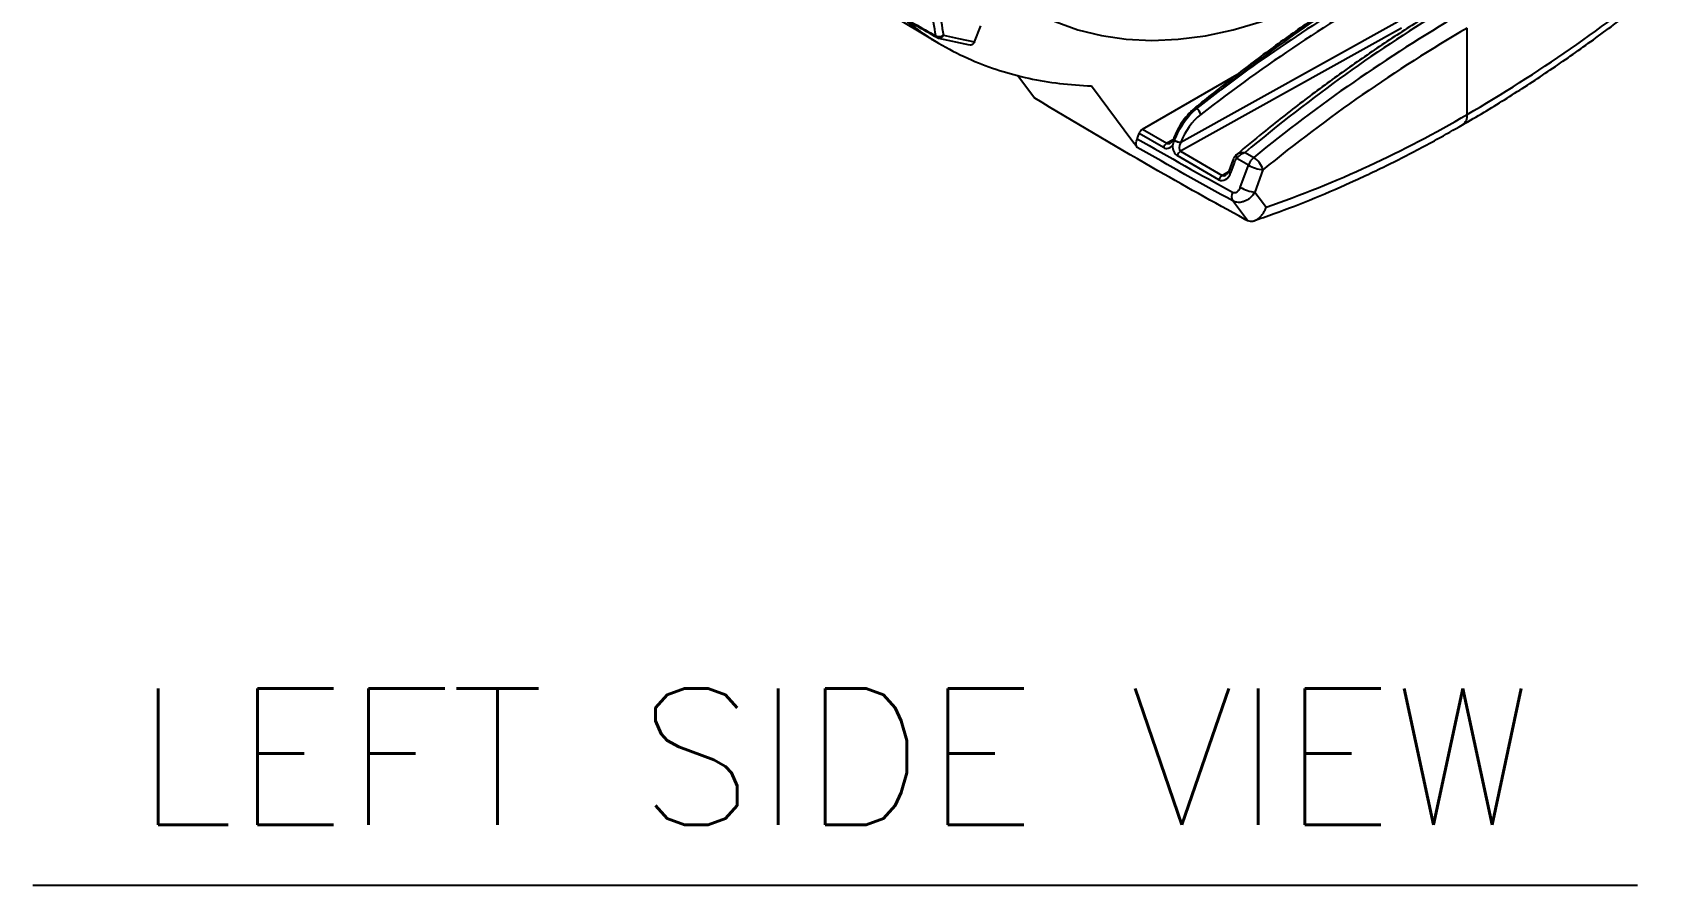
# Model space of a CAD drawing. Extents: x 9.3 to 87.2, y 1.1 to 68.8.
# Drawn here: x 10.85 to 19.85, y 43.77 to 48.45 of the extents above; entities that cross this region are included whole.
import ezdxf
from ezdxf.enums import TextEntityAlignment as Align

# ---------------------------------------------------------------- set-up
doc = ezdxf.new("R2010")
doc.units = 0
doc.header["$MEASUREMENT"] = 0
doc.layers.add('OBJECT', color=7, linetype='CONTINUOUS')
doc.styles.get("Standard").update_dxf_attribs({"font": 'SIMPLEX'})

msp = doc.modelspace()

# ---------------------------------------------------------------- linework, layer by layer
at = {"layer": 'OBJECT'}
for p, q in [((15.5453, 48.5665), (15.8246, 48.3987)), ((16.0271, 48.4028), (16.0624, 48.4908)), ((17.1608, 47.8511), (18.3521, 48.5152)), ((15.8299, 48.4226), (16.0006, 48.3856)), ((18.3734, 48.4785), (17.1594, 47.8017)), ((18.734, 48.0038), (18.734, 48.4785)), ((16.2627, 48.2197), (16.3591, 48.0931)), ((16.9497, 47.9228), (17.4704, 48.2234)), ((16.6706, 48.1606), (16.897, 47.8562)), ((16.897, 47.8562), (16.904, 47.8468)), ((16.9206, 47.8705), (16.931, 47.899)), ((17.0649, 47.8216), (16.931, 47.899)), ((16.9497, 47.9228), (17.0837, 47.8454)), ((17.0837, 47.8454), (17.119, 47.8666)), ((17.12, 47.8688), (17.1197, 47.868)), ((16.9217, 47.8229), (16.904, 47.8468)), ((17.3697, 47.6457), (17.1407, 47.7779)), ((17.1594, 47.8017), (17.3884, 47.6695)), ((17.5133, 47.7949), (17.5609, 47.7675)), ((17.3884, 47.6695), (17.4238, 47.6906)), ((17.4458, 47.752), (17.4248, 47.6928)), ((17.4554, 47.7426), (17.4343, 47.6835)), ((17.5319, 47.7257), (17.4682, 47.7625)), ((17.4874, 47.6035), (17.5319, 47.7257)), ((17.6118, 47.6999), (17.5673, 47.5776))]:
    msp.add_line(p, q, dxfattribs=at)
at = {"layer": 'OBJECT', "color": 1}
msp.add_line((10.8538, 43.7705), (19.6692, 43.7705), dxfattribs=at)
at = {"layer": 'OBJECT', "flags": 128}
for points in [[(16.1569, 48.7078), (16.2422, 48.6413), (16.3527, 48.5715), (16.4702, 48.5139), (16.5943, 48.4689), (16.7245, 48.4367), (16.8602, 48.4172), (17.001, 48.4107), (17.1463, 48.4172), (17.2954, 48.4365), (17.448, 48.4687), (17.6032, 48.5136), (17.7606, 48.5711), (17.9194, 48.6409), (18.0792, 48.7227)], [(15.8574, 48.4396), (15.9392, 48.4219), (16.0271, 48.4028)], [(17.1254, 47.861), (17.1229, 47.863), (17.121, 47.8648), (17.12, 47.8664), (17.1197, 47.8678), (17.1198, 47.8683)], [(17.1257, 47.8618), (17.1232, 47.8638), (17.1213, 47.8655), (17.1202, 47.8671), (17.1199, 47.8684), (17.12, 47.8688)], [(17.4343, 47.6835), (17.4305, 47.6858), (17.4276, 47.688), (17.4257, 47.69), (17.4247, 47.6917), (17.4248, 47.6928)], [(17.4554, 47.7426), (17.4516, 47.7449), (17.4487, 47.7471), (17.4467, 47.7491), (17.4458, 47.7508), (17.4458, 47.7519)], [(17.5271, 47.4212), (17.4549, 47.5171), (17.446, 47.529)], [(17.5673, 47.5776), (17.6086, 47.5227), (17.63, 47.4943)]]:
    msp.add_lwpolyline(points, dxfattribs=at)
at = {"layer": 'OBJECT'}
for centre, radius, start, end in [((14.4408, 55.3774), 8.5324, 300.20934, 309.23839), ((23.0626, 41.0455), 8.6864, 120.2121, 129.29904), ((15.8328, 48.4709), 0.0398, 244.06327, 308.23511), ((15.8283, 48.4368), 0.0129, 187.45546, 238.60023), ((15.8362, 48.4519), 0.03, 240.61821, 257.75149), ((15.8329, 48.4485), 0.0261, 263.32736, 340.18892), ((23.0722, 41.0283), 8.6213, 120.21209, 129.29903), ((17.2412, 48.0268), 0.0116, 55.51604, 122.30745), ((17.2143, 47.9891), 0.0579, 14.52038, 54.65309), ((15.5403, 53.4729), 6.3333, 289.26615, 300.28297), ((18.6744, 47.9963), 0.0601, 304.12244, 7.17541), ((16.9747, 47.8838), 0.0463, 122.70401, 160.91207), ((17.1717, 47.9524), 0.1024, 243.16081, 263.70853), ((17.1723, 47.9508), 0.1004, 242.36067, 263.38388), ((17.1087, 47.8065), 0.0463, 122.70401, 160.91207), ((17.1844, 47.7628), 0.0463, 122.70401, 160.91207), ((17.4832, 47.774), 0.0189, 145.50362, 217.71428), ((17.6242, 47.6926), 0.098, 130.20527, 160.24139), ((17.5016, 47.6698), 0.1142, 15.24024, 58.72297), ((17.6333, 47.9025), 0.2038, 240.16981, 263.94623), ((17.4134, 47.6306), 0.0463, 122.70401, 160.91207), ((17.5888, 47.7803), 0.2038, 240.17033, 263.94571), ((17.4929, 47.5549), 0.0536, 155.52184, 208.87224)]:
    msp.add_arc(centre, radius, start, end, dxfattribs=at)
for centre, major_axis, ratio, start_param, end_param in [((18.2984, 42.2466), (3.897, 6.9874), 0.567257, 0.77692, 0.942978), ((18.3309, 42.2279), (4.1057, 6.8668), 0.587332, 0.794319, 0.960376), ((18.3518, 42.2154), (4.0907, 6.8408), 0.587369, 0.794288, 0.984084), ((18.6244, 42.0585), (3.8974, 6.9871), 0.567295, 0.776951, 0.978182), ((17.3002, 47.8438), (0.1129, 0.1888), 0.587369, 0.984084, 1.872387), ((17.0871, 47.8839), (0.0101, 0.0665), 0.703512, 2.873358, 3.987619), ((17.1058, 47.8832), (0.022, 0.0378), 0.554981, 3.13531, 3.93995), ((17.1636, 47.8397), (0.0116, 0.066), 0.71005, 1.773925, 2.888186), ((17.1823, 47.839), (0.0237, 0.0368), 0.563555, 1.619646, 3.177278), ((17.3919, 47.7079), (0.0101, 0.0665), 0.703512, 2.873358, 4.444154), ((17.4106, 47.7073), (0.022, 0.0378), 0.554981, 3.13531, 3.938944)]:
    msp.add_ellipse(centre, major_axis=major_axis, ratio=ratio, start_param=start_param, end_param=end_param, dxfattribs=at)
for points, knots in [([(12.6956, 50.2262), (12.8536, 50.1341), (13.4118, 49.809), (14.3764, 49.2496), (15.2567, 48.7496), (15.7363, 48.4796), (15.8154, 48.4351)], [0, 0, 0, 0, 0.152297, 0.538027, 0.92377, 1, 1, 1, 1]), ([(15.8244, 48.4246), (15.7455, 48.4691), (15.2668, 48.739), (14.3884, 49.2382), (13.5536, 49.7256), (13.1239, 49.9748), (13.0938, 49.9923)], [0, 0, 0, 0, 0.086934, 0.526919, 0.966805, 1, 1, 1, 1]), ([(18.2833, 48.7803), (18.2469, 48.7583), (18.1373, 48.6922), (17.9547, 48.5742), (17.7359, 48.4232), (17.518, 48.2624), (17.3512, 48.1317), (17.2572, 48.0547), (17.235, 48.0366)], [0, 0, 0, 0, 0.103437, 0.31154, 0.519646, 0.727745, 0.935836, 1, 1, 1, 1]), ([(18.7081, 47.9466), (18.7475, 47.9696), (18.8618, 48.0364), (19.0506, 48.1547), (19.2741, 48.3044), (19.4965, 48.464), (19.6882, 48.6099), (19.8053, 48.7045), (19.8493, 48.7399)], [0, 0, 0, 0, 0.102807, 0.297862, 0.492901, 0.687918, 0.882909, 1, 1, 1, 1]), ([(18.6012, 48.5978), (18.5626, 48.5745), (18.4507, 48.507), (18.2656, 48.3875), (18.0465, 48.2363), (17.8283, 48.0752), (17.6353, 47.9243), (17.5157, 47.8245), (17.4678, 47.7845)], [0, 0, 0, 0, 0.101385, 0.293926, 0.486462, 0.678987, 0.871496, 1, 1, 1, 1]), ([(15.6425, 48.5273), (15.6611, 48.5117), (15.726, 48.4575), (15.8485, 48.3819), (16.0039, 48.3032), (16.1633, 48.2436), (16.3249, 48.2004), (16.4936, 48.171), (16.6116, 48.1641), (16.6706, 48.1606)], [0, 0, 0, 0, 0.066328, 0.231261, 0.396862, 0.546629, 0.696395, 0.848198, 1, 1, 1, 1]), ([(16.0271, 48.4028), (16.0257, 48.3998), (16.0227, 48.3939), (16.0158, 48.3879), (16.0081, 48.3847), (16.0031, 48.3853), (16.0007, 48.3856)], [0, 0, 0, 0, 0.256505, 0.513017, 0.769308, 1, 1, 1, 1]), ([(17.235, 48.0366), (17.2282, 48.0306), (17.2085, 48.0135), (17.1785, 47.9789), (17.1483, 47.933), (17.1299, 47.8953), (17.1219, 47.874), (17.12, 47.8688)], [0, 0, 0, 0, 0.140722, 0.405686, 0.669955, 0.920503, 1, 1, 1, 1]), ([(17.1257, 47.8618), (17.132, 47.8788), (17.1394, 47.8956), (17.1566, 47.9285), (17.1662, 47.9442), (17.1871, 47.9741), (17.1986, 47.9885), (17.2225, 48.0143), (17.2349, 48.026), (17.2478, 48.0363)], [0, 0, 0, 0, 0.25, 0.25, 0.5, 0.5, 0.75, 0.75, 1, 1, 1, 1]), ([(17.5569, 47.4185), (17.5958, 47.4319), (17.7084, 47.4708), (17.8958, 47.5437), (18.1192, 47.6403), (18.3433, 47.748), (18.5398, 47.8508), (18.6613, 47.92), (18.7081, 47.9466)], [0, 0, 0, 0, 0.102451, 0.296476, 0.490539, 0.684645, 0.878773, 1, 1, 1, 1]), ([(16.9217, 47.8229), (16.9199, 47.8254), (16.9184, 47.8285), (16.9163, 47.8354), (16.9158, 47.8392), (16.9156, 47.8475), (16.9159, 47.8519), (16.9176, 47.8611), (16.9189, 47.8658), (16.9206, 47.8705)], [0, 0, 0, 0, 0.25, 0.25, 0.5, 0.5, 0.75, 0.75, 1, 1, 1, 1]), ([(17.1198, 47.8682), (17.1185, 47.8652), (17.1156, 47.8583), (17.1098, 47.851), (17.1067, 47.8491), (17.1055, 47.8484)], [0, 0, 0, 0, 0.326467, 0.737284, 1, 1, 1, 1]), ([(17.4648, 47.7814), (17.4619, 47.7786), (17.4523, 47.7693), (17.4475, 47.7561), (17.4442, 47.7469)], [0, 0, 0, 0, 0.300369, 1, 1, 1, 1]), ([(17.4676, 47.7847), (17.4728, 47.7891), (17.4796, 47.7921), (17.4914, 47.7947), (17.4955, 47.7953), (17.5042, 47.7956), (17.5088, 47.7954), (17.5133, 47.7949)], [0, 0, 0, 0, 0.5, 0.5, 0.75, 0.75, 1, 1, 1, 1]), ([(17.4682, 47.7625), (17.4734, 47.7697), (17.48, 47.7762), (17.4917, 47.7845), (17.4958, 47.787), (17.5043, 47.7915), (17.5089, 47.7934), (17.5133, 47.7949)], [0, 0, 0, 0, 0.5, 0.5, 0.75, 0.75, 1, 1, 1, 1]), ([(17.4248, 47.6928), (17.4235, 47.6898), (17.4206, 47.6828), (17.4148, 47.6752), (17.4116, 47.6732), (17.4103, 47.6724)], [0, 0, 0, 0, 0.3208205, 0.7264867, 1, 1, 1, 1]), ([(17.4682, 47.7625), (17.4654, 47.76), (17.4629, 47.757), (17.4586, 47.7503), (17.4568, 47.7466), (17.4554, 47.7426)], [0, 0, 0, 0, 0.5, 0.5, 1, 1, 1, 1]), ([(17.4441, 47.5771), (17.4482, 47.5748), (17.4526, 47.574), (17.4614, 47.5748), (17.4657, 47.5765), (17.4735, 47.5817), (17.4771, 47.5853), (17.4831, 47.5935), (17.4855, 47.5983), (17.4874, 47.6035)], [0, 0, 0, 0, 0.25, 0.25, 0.5, 0.5, 0.75, 0.75, 1, 1, 1, 1]), ([(17.5673, 47.5776), (17.5607, 47.5662), (17.5523, 47.5558), (17.538, 47.543), (17.5329, 47.5391), (17.5224, 47.5324), (17.5169, 47.5296), (17.5058, 47.525), (17.5, 47.5233), (17.4886, 47.5211), (17.4829, 47.5206), (17.4717, 47.5208), (17.4663, 47.5216), (17.4558, 47.5244), (17.4507, 47.5264), (17.446, 47.529)], [0, 0, 0, 0, 0.25, 0.25, 0.375, 0.375, 0.5, 0.5, 0.625, 0.625, 0.75, 0.75, 0.875, 0.875, 1, 1, 1, 1]), ([(17.5271, 47.4212), (17.5314, 47.4194), (17.5359, 47.4183), (17.5454, 47.4175), (17.5504, 47.4177), (17.5605, 47.4196), (17.5655, 47.4212), (17.5755, 47.4256), (17.5804, 47.4285), (17.59, 47.4353), (17.5945, 47.4392), (17.6033, 47.4481), (17.6074, 47.453), (17.615, 47.4636), (17.6185, 47.4692), (17.6248, 47.4813), (17.6276, 47.4878), (17.63, 47.4943)], [0, 0, 0, 0, 0.125, 0.125, 0.25, 0.25, 0.375, 0.375, 0.5, 0.5, 0.625, 0.625, 0.75, 0.75, 0.875, 0.875, 1, 1, 1, 1])]:
    msp.add_open_spline(points, degree=3, knots=knots, dxfattribs=at)
for points in [[(15.8154, 48.4351), (15.7964, 48.5347), (15.78, 48.6363), (15.766, 48.7398)], [(15.8082, 48.7432), (15.8221, 48.6401), (15.8385, 48.5389), (15.8574, 48.4396)], [(17.2478, 48.0363), (17.2916, 48.0714), (17.3356, 48.106), (17.3796, 48.1399)], [(17.0035, 47.713), (16.7883, 47.8362), (16.5735, 47.963), (16.3591, 48.0931)], [(16.9206, 47.8705), (17.0945, 47.771), (17.269, 47.6732), (17.4441, 47.5771)], [(17.1154, 47.8345), (17.1186, 47.8433), (17.1222, 47.8521), (17.1254, 47.861)], [(17.1254, 47.861), (17.1255, 47.8613), (17.1256, 47.8616), (17.1257, 47.8618)], [(17.446, 47.529), (17.2706, 47.6252), (17.0959, 47.7233), (16.9217, 47.8229)], [(17.1608, 47.8511), (17.1607, 47.8509), (17.1606, 47.8507), (17.1605, 47.8506)], [(17.5111, 47.429), (17.3417, 47.5215), (17.1725, 47.6162), (17.0035, 47.713)], [(17.5111, 47.429), (17.5169, 47.4258), (17.5222, 47.4233), (17.5271, 47.4212)]]:
    msp.add_open_spline(points, degree=3, dxfattribs=at)

# ---------------------------------------------------------------- texts
at = {"layer": 'OBJECT', "color": 1}
msp.add_text('LEFT SIDE VIEW', height=0.75, dxfattribs=at).set_placement((15.2544, 44.1018), align=Align.CENTER)

doc.saveas('drawing.dxf')
